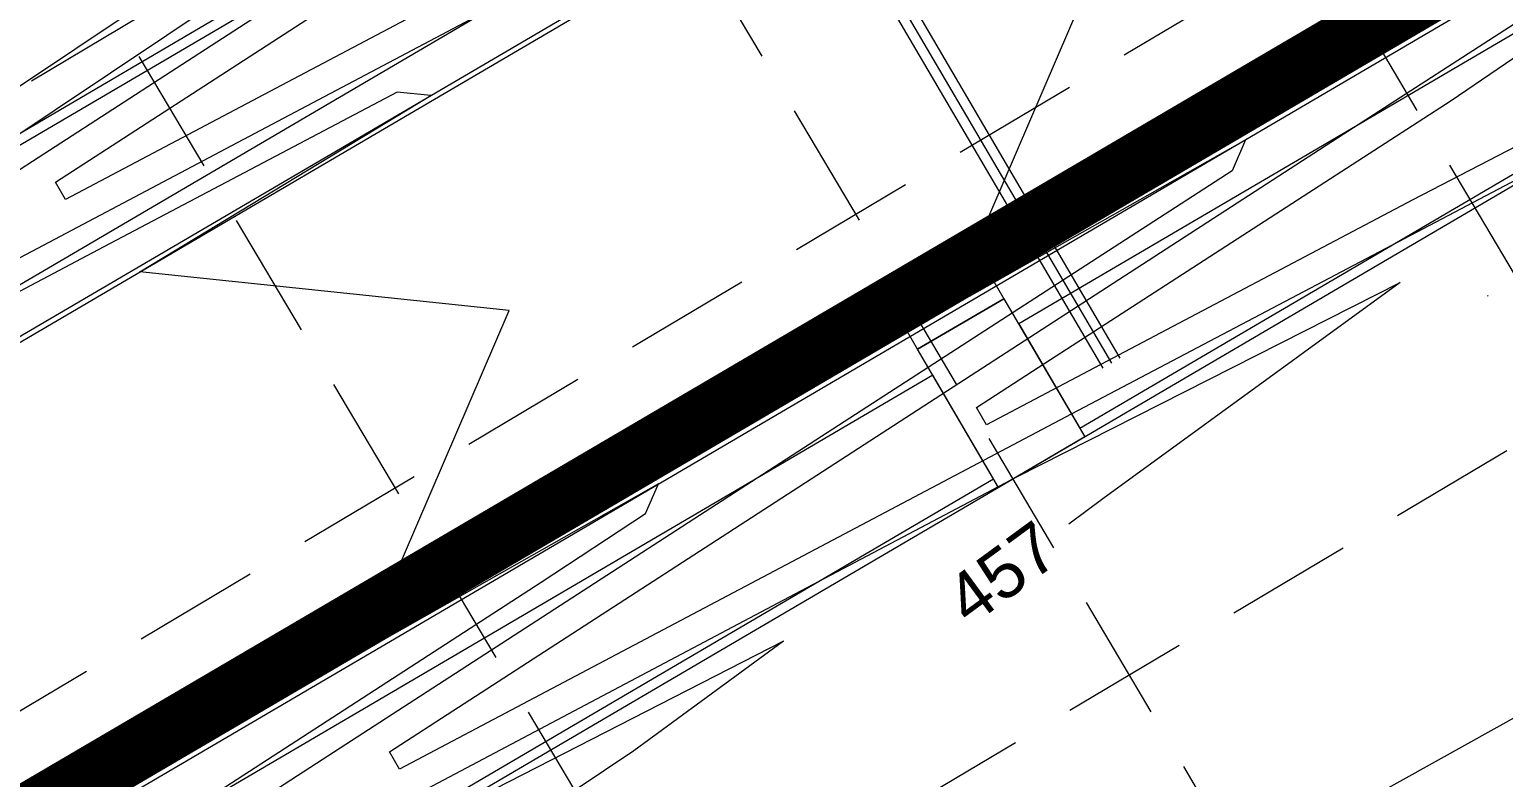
# Model space of a CAD drawing. Header units: inches. Extents: x 2527773 to 2531821, y 6906669 to 6910268.
# Drawn here: x 2528927.4 to 2529074.7, y 6909003.5 to 6909078.2 of the extents above; entities that cross this region are included whole.
import ezdxf
from ezdxf.enums import TextEntityAlignment as Align

# ---------------------------------------------------------------- set-up
doc = ezdxf.new("R2010")
doc.units = ezdxf.units.IN
doc.header["$MEASUREMENT"] = 0
for name, pattern in [('DASHED', [0.2286, 0.1524, -0.0762]), ('DGN Style 3', [119.754323, 85.538802, -34.215521]), ('HIDDEN', [0.009525, 0.00635, -0.003175])]:
    doc.linetypes.add(name, pattern=pattern)
for name, color, linetype, lineweight in [('CE-GRADE-25128 - CE-GRAD-CONT-MINR-LINE', 40, 'Continuous', 53), ('CE-SITE-25128 - a-paving', 251, 'Continuous', 0), ('CE-xutil-25128 - 33-Street Sta', 253, 'Continuous', 13), ('CE-xutil-25128 - 34-St_ Structs', 253, 'Continuous', 13), ('CE-xutil-25128 - 57-Hatch2', 253, 'Continuous', 13), ('Level 13', 7, 'Continuous', 0)]:
    doc.layers.add(name, color=color, linetype=linetype, lineweight=lineweight)
doc.layers.add('CE-SITE-25128 - A-NPLT', color=251, linetype='Continuous', lineweight=0, plot=False)
doc.layers.add('GRID', color=254, linetype='HIDDEN')
doc.layers.add('LIMITS OF DISTURBANCE', color=1, linetype='HIDDEN')
doc.styles.get("Standard").update_dxf_attribs({"font": 'ARIAL.TTF'})

msp = doc.modelspace()

# ---------------------------------------------------------------- hatches: boundary and pattern name
at = {"layer": 'CE-xutil-25128 - 34-St_ Structs', "linetype": 'Continuous'}
h = msp.add_hatch(dxfattribs=at)
h.set_pattern_fill('GRAVEL', color=256, style=0)
h.set_pattern_definition([(129.96, (2526594.2, 6909688.5), (150361.5, -182959.5), [1683.7, -334309.2]), (80.494, (2525512.7, 6910979), (-7020.9, -26916.6), [1541.3, -305670.6]), (28.105, (2525767.2, 6912499.1), (-328138.95, -173140.3), [1582, -408417.7]), (-20.42, (2527162.6, 6913244.3), (231435.2, -89115), [1564.3, -273661]), (-64.46, (2528628.7, 6912698.5), (19474.3, -33827.5), [1237, -253531.7]), (250.27, (2529162, 6911582.4), (-7020.9, -26916.6), [1533, -305679]), (213.56, (2528644.3, 6910139.4), (-308664.7, -206967.8), [985.1, -409629.8]), (175.85, (2527823.4, 6909594.9), (-139496.4, 7638), [1232.5, -305060]), (96.87, (2525948.7, 6915626.5), (5432.5, -87660.8), [1948.6, -147530.3]), (70.267, (2525715.5, 6917561), (-7020.87, -26916.6), [1667.5, -305544.4]), (30.83, (2526279, 6919130), (-7020, -26917), [1086, -37947]), (-14.62, (2527210, 6919687), (19474, -33828), [1332, -26050]), (-52.933, (2528499.1, 6919351), (84917.87, -108393.53), [1952, -312127.5]), (-78.41, (2529676, 6917793), (19474, -33828), [2072, -59936]), (-99.506, (2530091.8, 6915764), (-7020.9, -26916.6), [1741.5, -305470.3]), (216.02, (2529804.2, 6914046.3), (-141084.8, -106939.4), [1278.3, -214593]), (170.66, (2528770.3, 6913294.5), (-271972, 42192.6), [1394, -301085.5]), (131.27, (2527395, 6913521), (45969, -40738.5), [1499, -97712.4]), (114.228, (2526405.9, 6914647.7), (90350.4, -196054.3), [1166.4, -391719.5]), (129.963, (2518025.2, 6915887.4), (150361.5, -182959.53), [1683.1, -334309.8]), (80.494, (2516944.2, 6917177.5), (-7020.87, -26916.6), [1541, -305671]), (28.105, (2517198.6, 6918697.3), (-328138.95, -173140.29), [1582, -408417.6]), (-19.896, (2518594, 6919442.5), (257930.3, -96025.84), [1564.4, -300915]), (-65.258, (2520065, 6918910), (70876.1, -162226.8), [1246.6, -214624.8]), (250.267, (2520587, 6917778), (-7020.87, -26916.6), [1527.8, -305684]), (213.557, (2520071, 6916339.8), (-308664.7, -206967.82), [982.3, -409632.6]), (175.846, (2519252.5, 6915796.9), (-139496.44, 7638), [1229.8, -305062.9]), (129.963, (2514882.3, 6937480), (150361.48, -182959.53), [1682.7, -334310.2]), (80.494, (2513801.5, 6938769.6), (-7020.87, -26916.61), [1541.2, -305670.7]), (28.105, (2514056, 6940289.7), (-328138.95, -173140.29), [1581.3, -408418.3]), (-19.896, (2515450.8, 6941034.6), (257930.3, -96025.84), [1564, -300915.5]), (-65.258, (2516921.4, 6940502.4), (70876.14, -162226.76), [1247.3, -214624]), (250.267, (2517443.5, 6939369.6), (-7020.87, -26916.61), [1526.9, -305685]), (213.557, (2516928, 6937932.4), (-308664.7, -206967.82), [982.1, -409632.8]), (175.846, (2516109.5, 6937389.5), (-139496.44, 7638), [1229.7, -305063]), (129.963, (2528126.3, 6935782.2), (150361.48, -182959.53), [1009.8, -334983.1]), (80.494, (2527477.7, 6936556.1), (-7020.87, -26916.61), [925, -306287]), (28.105, (2527630.4, 6937468.3), (-328138.95, -173140.29), [949.7, -409049.9]), (-20.42, (2528468.1, 6937915.7), (231435.18, -89114.92), [937.8, -274287.5]), (-64.464, (2529347, 6937588.5), (19474.25, -33827.54), [742, -254026.6]), (250.267, (2529667, 6936919), (-7020.87, -26916.61), [919.6, -306292.3]), (213.557, (2529356.5, 6936053.3), (-308664.7, -206967.82), [591.4, -410023.5]), (175.846, (2528863.6, 6935726.4), (-139496.44, 7638), [738.7, -305554]), (129.963, (2529681, 6919500), (150361.5, -182959.53), [1683.1, -334309.8]), (80.494, (2528599.9, 6920790), (-7020.87, -26916.6), [1541.6, -305670.2]), (28.105, (2528854.5, 6922310.5), (-328138.95, -173140.29), [1581.6, -408418]), (-19.896, (2530249.5, 6923055.6), (257930.3, -96025.84), [1564.8, -300914.6]), (-65.258, (2531721, 6922523), (70876.1, -162226.8), [1247, -214624.5]), (250.267, (2532242.8, 6921390.6), (-7020.87, -26916.6), [1528, -305683.9]), (213.557, (2531727, 6919952.4), (-308664.7, -206967.82), [982.4, -409632.5]), (175.846, (2530908.3, 6919409.3), (-139496.44, 7638), [1229.7, -305063]), (129.963, (2522060.4, 6915941.3), (150361.5, -182959.53), [1683.7, -334309.2]), (80.494, (2520979, 6917231.8), (-7020.87, -26916.6), [1541.3, -305670.6]), (28.105, (2521233.5, 6918751.9), (-328138.95, -173140.3), [1582, -408417.7]), (-20.42, (2522629, 6919497), (231435.2, -89114.9), [1564.3, -273661]), (-64.464, (2524095, 6918951.3), (19474.25, -33827.5), [1237, -253531.7]), (250.267, (2524628.2, 6917835.2), (-7020.87, -26916.6), [1533, -305679]), (213.557, (2524110.6, 6916392.2), (-308664.7, -206967.82), [985.1, -409629.8]), (175.846, (2523289.6, 6915847.7), (-139496.44, 7638), [1232.6, -305060]), (129.963, (2517708.6, 6919761), (150361.48, -182959.53), [1683.7, -334309.2]), (80.494, (2516627, 6921051.5), (-7020.87, -26916.6), [1540.6, -305671.3]), (28.105, (2516881.5, 6922571), (-328138.95, -173140.29), [1582.3, -408417.2]), (-19.896, (2518277.3, 6923316.4), (257930.3, -96025.84), [1564, -300915.5]), (-65.258, (2519748, 6922784), (70876.1, -162226.76), [1246.8, -214624.6]), (250.267, (2520269.7, 6921651.8), (-7020.87, -26916.6), [1528, -305684]), (213.557, (2519753.8, 6920213.5), (-308664.7, -206967.82), [982.3, -409632.5]), (175.846, (2518935.2, 6919670.5), (-139496.44, 7638), [1229.8, -305062.8]), (129.963, (2530886.5, 6924347.3), (150361.48, -182959.53), [1683.1, -334309.8]), (80.494, (2529805.4, 6925637.4), (-7020.87, -26916.6), [1541.6, -305670.2]), (28.105, (2530060, 6927157.8), (-328138.95, -173140.29), [1581.6, -408418]), (-19.896, (2531455, 6927903), (257930.3, -96025.84), [1564.8, -300914.6]), (-65.258, (2532926.5, 6927370.4), (70876.14, -162226.76), [1247, -214624.5]), (250.267, (2533448.4, 6926238), (-7020.87, -26916.6), [1528, -305683.9]), (213.557, (2532932.5, 6924799.6), (-308664.7, -206967.82), [982.4, -409632.5]), (175.846, (2532113.9, 6924256.6), (-139496.44, 7638), [1229.7, -305063]), (40.813, (2524757.5, 6929080.8), (-74052.83, -66928), [1948.5, -335864.3]), (14.373, (2526232.2, 6930354.4), (-60011.1, -13094.77), [1671.3, -342678.3]), (-25.084, (2527851.2, 6930769.2), (125454.7, -61471.23), [1098.4, -305194.3]), (-71.345, (2528846, 6930303.6), (19474.3, -33827.5), [1348, -98468]), (250.267, (2529277.1, 6929026.6), (-7020.87, -26916.6), [1956, -305256]), (226.024, (2528616.7, 6927185.5), (-40536.85, -46922.3), [2066.7, -221343.4]), (199.49, (2527182, 6925698), (-60011, -13094.8), [1748, -97464]), (165.38, (2525534, 6925115), (19474, -33828), [1197, -26185]), (112.818, (2524376, 6925417.1), (70876.14, -162226.76), [1412.1, -313890]), (75.38, (2523828, 6926720), (19474, -33828), [1485, -26332]), (58.929, (2524203.2, 6928155.9), (-47557.7, -73838.9), [1164.2, -288883]), (96.872, (2520624, 6922646.7), (5432.5, -87660.8), [1948, -147531]), (70.267, (2520390.8, 6924580.6), (-7020.87, -26916.6), [1668.1, -305543.8]), (30.83, (2520954, 6926150), (-7020, -26917), [1085, -37947]), (-14.62, (2521886, 6926707), (19474, -33828), [1331, -26050]), (-52.933, (2523174.3, 6926371), (84917.87, -108393.53), [1952, -312127.6]), (-78.41, (2524351, 6924813), (19474, -33827.5), [2072, -59935]), (-99.506, (2524767, 6922783.4), (-7020.87, -26916.6), [1741, -305471]), (216.02, (2524479.5, 6921066.4), (-141084.8, -106939.4), [1279, -214592.5]), (170.657, (2523445, 6920314.3), (-271972, 42192.6), [1393.6, -301085.8]), (131.27, (2522070, 6920540.5), (45969.4, -40738.5), [1499.6, -97712]), (114.228, (2521080.8, 6921667.6), (90350.39, -196054.3), [1166, -391720]), (7.496, (2531468.3, 6936422.4), (-86506.2, -6183.8), [1948, -145832]), (-19.896, (2533399.8, 6936676.6), (257930.3, -96025.84), [1677.4, -300802]), (-57.343, (2534977.1, 6936105.7), (19474.25, -33827.54), [1093.7, -408905.8]), (255.38, (2535567, 6935185), (-33516, -20006), [1365, -26452]), (216.534, (2535222.8, 6933864.3), (-174600.77, -126945.06), [1971.6, -390914.3]), (192.31, (2533639, 6932691), (-33516, -20006), [2074.5, -59349]), (165.38, (2531612, 6932248), (19474, -33828), [1755, -25627]), (131.272, (2529914, 6932691), (45969.4, -40738.5), [1198, -98014]), (80.494, (2529123.8, 6933591.6), (-7020.87, -26916.61), [1406.1, -305805.8]), (42.107, (2529356, 6934978.4), (-33516, -20005.7), [1503, -98312.7]), (23.695, (2530471, 6935986.2), (-160559.04, -73111.84), [1174.6, -312905]), (129.963, (2530857.4, 6928235.3), (150361.48, -182959.53), [1683.3, -334309.6]), (80.494, (2529776.3, 6929525.5), (-7020.87, -26916.6), [1540.9, -305671]), (28.105, (2530030.7, 6931045.2), (-328138.95, -173140.29), [1582.1, -408417.5]), (-19.896, (2531426.3, 6931790.5), (257930.3, -96025.84), [1563.8, -300915.6]), (-65.258, (2532896.7, 6931258.4), (70876.14, -162226.76), [1247.3, -214624]), (250.267, (2533418.7, 6930125.6), (-7020.87, -26916.6), [1527.5, -305684.4]), (213.557, (2532903, 6928687.8), (-308664.7, -206967.82), [982.6, -409632.3]), (175.846, (2532084.2, 6928144.6), (-139496.44, 7638), [1230, -305062.6]), (7.496, (2521239, 6915305), (-86506.2, -6183.8), [1948, -145832]), (-19.896, (2523170.4, 6915559.2), (257930.3, -96025.84), [1677.4, -300802]), (-57.343, (2524747.7, 6914988.4), (19474.25, -33827.54), [1093.7, -408905.8]), (255.38, (2525338, 6914068), (-33516, -20006), [1365, -26452]), (216.534, (2524993.4, 6912747), (-174600.8, -126945.06), [1971.6, -390914.3]), (192.31, (2523409, 6911573), (-33516, -20006), [2074, -59349]), (165.38, (2521383, 6911130), (19474, -33828), [1755, -25626]), (131.27, (2519684.5, 6911574), (45969.4, -40738.5), [1197, -98014.6]), (80.494, (2518895, 6912474), (-7020.87, -26916.6), [1406.3, -305805.6]), (42.11, (2519127, 6913861), (-33516, -20005.7), [1503, -98313]), (23.695, (2520242.2, 6914868.7), (-160559.04, -73111.84), [1174.6, -312905]), (129.963, (2522026.4, 6928523), (150361.48, -182959.53), [1683.3, -334309.6]), (80.494, (2520945.3, 6929813.1), (-7020.87, -26916.6), [1540.8, -305671]), (28.105, (2521199.7, 6931332.8), (-328138.95, -173140.29), [1581.6, -408418]), (-20.42, (2522594.9, 6932078), (231435.18, -89114.92), [1564.1, -273661.2]), (-64.464, (2524060.7, 6931532.2), (19474.25, -33827.54), [1237, -253531.8]), (250.267, (2524594, 6930416), (-7020.87, -26916.6), [1532.2, -305679.7]), (213.557, (2524076.6, 6928973.9), (-308664.7, -206967.82), [985.1, -409629.8]), (175.846, (2523255.6, 6928429.3), (-139496.44, 7638), [1232, -305060.7]), (129.963, (2515831.4, 6912894), (150361.5, -182959.53), [1682.7, -334310.2]), (80.494, (2514750.6, 6914183.7), (-7020.87, -26916.6), [1541.2, -305670.7]), (28.105, (2515005.1, 6915703.7), (-328138.95, -173140.29), [1581.3, -408418.3]), (-19.896, (2516400, 6916448.6), (257930.3, -96025.84), [1564.6, -300914.8]), (-65.258, (2517871, 6915916), (70876.1, -162226.8), [1246.8, -214624.7]), (250.267, (2518393, 6914783.8), (-7020.87, -26916.6), [1528, -305684]), (213.557, (2517877.1, 6913345.6), (-308664.7, -206967.82), [982.3, -409632.6]), (175.846, (2517058.5, 6912802.6), (-139496.44, 7638), [1229.7, -305063]), (129.963, (2511273, 6914362.7), (150361.48, -182959.53), [1683.7, -334309.2]), (80.494, (2510191.5, 6915653.2), (-7020.87, -26916.6), [1540.6, -305671.3]), (28.105, (2510446, 6917172.6), (-328138.95, -173140.29), [1582.4, -408417.2]), (-19.896, (2511841.7, 6917918), (257930.3, -96025.84), [1564, -300915.5]), (-65.258, (2513312.3, 6917385.8), (70876.14, -162226.76), [1246.8, -214624.6]), (250.267, (2513834, 6916253.5), (-7020.87, -26916.6), [1528, -305684]), (213.557, (2513318.2, 6914815.3), (-308664.7, -206967.82), [982.4, -409632.5]), (175.846, (2512499.6, 6914272.2), (-139496.44, 7638), [1229.8, -305062.8]), (7.496, (2517035.4, 6933530.5), (-86506.2, -6183.8), [1948, -145832.3]), (-19.896, (2518966.6, 6933784.6), (257930.3, -96025.84), [1677.7, -300801.7]), (-57.343, (2520544.2, 6933213.6), (19474.25, -33827.54), [1094.1, -408905.5]), (255.38, (2521135, 6932292), (-33516, -20006), [1365, -26452]), (216.534, (2520790, 6930971.6), (-174600.77, -126945.06), [1971.2, -390914.7]), (192.31, (2519206, 6929798), (-33516, -20006), [2075, -59348]), (165.38, (2517180, 6929356), (19474, -33828), [1755, -25627]), (131.272, (2515481, 6929799), (45969.4, -40738.5), [1198, -98014]), (80.494, (2514690.6, 6930699), (-7020.87, -26916.61), [1406.1, -305805.8]), (42.107, (2514923, 6932086), (-33516, -20005.7), [1503, -98312.7]), (23.695, (2516038, 6933093.5), (-160559.04, -73111.84), [1174.6, -312905]), (129.963, (2509044.5, 6928236), (150361.48, -182959.53), [1683.3, -334309.6]), (80.494, (2507963.3, 6929526), (-7020.87, -26916.61), [1540.8, -305671]), (28.105, (2508217.8, 6931045.7), (-328138.95, -173140.29), [1582.1, -408417.5]), (-19.896, (2509613.3, 6931791), (257930.3, -96025.84), [1563.7, -300915.7]), (-65.258, (2511083.7, 6931259), (70876.14, -162226.76), [1246.7, -214624.7]), (250.267, (2511605.5, 6930126.6), (-7020.87, -26916.61), [1527.8, -305684]), (213.557, (2511089.7, 6928688.5), (-308664.7, -206967.82), [981.8, -409633]), (175.846, (2510271.5, 6928145.8), (-139496.44, 7638), [1230.2, -305062.5]), (7.496, (2512126.3, 6922658), (-86506.2, -6183.8), [1948, -145832]), (-19.896, (2514057.8, 6922912), (257930.3, -96025.84), [1677.4, -300802]), (-57.343, (2515635, 6922341.3), (19474.25, -33827.54), [1094.3, -408905.3]), (255.38, (2516226, 6921420), (-33516, -20006), [1364, -26453]), (216.534, (2515881.2, 6920099.8), (-174600.77, -126945.06), [1970.8, -390915]), (192.31, (2514298, 6918927), (-33516, -20006), [2075, -59348]), (165.38, (2512270, 6918484), (19474, -33828), [1755, -25626]), (131.272, (2510572, 6918927), (45969.4, -40738.5), [1197, -98015]), (80.494, (2509782.4, 6919826.9), (-7020.87, -26916.6), [1406.2, -305805.7]), (42.107, (2510014.6, 6921214), (-33516, -20005.7), [1503, -98312.7]), (23.695, (2511129.7, 6922221.6), (-160559.04, -73111.84), [1174.6, -312905]), (7.496, (2519334, 6938862), (-86506.2, -6183.84), [1948, -145832.3]), (-19.896, (2521265, 6939116.2), (257930.3, -96025.84), [1677.7, -300801.7]), (-57.343, (2522842.6, 6938545.3), (19474.25, -33827.54), [1093.7, -408906]), (255.38, (2523433, 6937624), (-33516, -20006), [1365, -26453]), (216.534, (2523088.3, 6936304), (-174600.77, -126945.06), [1971.5, -390914.3]), (192.31, (2521504, 6935130), (-33516, -20005.7), [2074.4, -59349]), (165.38, (2519477, 6934688), (19474, -33828), [1755, -25627]), (131.272, (2517779.4, 6935131), (45969.4, -40738.5), [1198, -98014]), (80.494, (2516989.3, 6936031.2), (-7020.87, -26916.61), [1405.4, -305806.5]), (42.107, (2517221.4, 6937417), (-33516, -20005.7), [1503.6, -98312]), (23.695, (2518337, 6938425.5), (-160559.04, -73111.84), [1174.4, -312905]), (96.872, (2505154, 6918329.4), (5432.5, -87660.8), [1948, -147531]), (70.267, (2504921, 6920263.3), (-7020.87, -26916.61), [1668, -305543.8]), (33.557, (2505484, 6921833.4), (-308664.7, -206967.82), [1084.9, -409530]), (-14.62, (2506388, 6922433), (19474, -33828), [1369, -26012]), (-53.72, (2507713, 6922087.5), (19474.25, -33827.5), [1974, -174447.7]), (-78.414, (2508881, 6920496), (19474, -33827.5), [2072, -59936]), (-99.506, (2509297.1, 6918466.8), (-7020.87, -26916.6), [1741.6, -305470.3]), (216.02, (2509009.5, 6916749.2), (-141084.8, -106939.4), [1278.8, -214592.6]), (170.657, (2507975.2, 6915997.2), (-271972.02, 42192.62), [1393.6, -301085.8]), (131.272, (2506600, 6916223.4), (45969.4, -40738.5), [1500, -97711.6]), (114.228, (2505610.6, 6917350.8), (90350.39, -196054.3), [1166.3, -391719.5]), (129.963, (2512730.6, 6932571.3), (150361.48, -182959.53), [1683.3, -334309.6]), (80.494, (2511649.5, 6933861.5), (-7020.87, -26916.61), [1540.8, -305671]), (28.105, (2511904, 6935381.2), (-328138.95, -173140.29), [1581.6, -408418]), (-20.42, (2513299, 6936126.3), (231435.18, -89114.92), [1564.1, -273661.2]), (-64.464, (2514765, 6935580.5), (19474.25, -33827.54), [1237, -253531.8]), (250.267, (2515298, 6934464.5), (-7020.87, -26916.61), [1532.2, -305679.7]), (213.557, (2514780.8, 6933022.3), (-308664.7, -206967.82), [985.1, -409629.8]), (175.846, (2513959.8, 6932477.7), (-139496.44, 7638), [1232.6, -305060]), (96.872, (2511207.6, 6925595.6), (5432.5, -87660.8), [1948, -147531]), (70.267, (2510974.6, 6927529.5), (-7020.87, -26916.61), [1668.1, -305543.8]), (30.83, (2511538, 6929100), (-7021, -26917), [1085, -37947]), (-14.62, (2512470, 6929656), (19474, -33828), [1331, -26050]), (-52.933, (2513758, 6929319.9), (84917.87, -108393.53), [1952, -312127.6]), (-78.414, (2514935, 6927762), (19474, -33827.5), [2072, -59935]), (-99.506, (2515350.8, 6925732.3), (-7020.87, -26916.6), [1741, -305471]), (216.02, (2515063.3, 6924015.3), (-141084.8, -106939.4), [1279, -214592.5]), (170.657, (2514028.8, 6923263.2), (-271972.02, 42192.62), [1393.6, -301085.8]), (131.272, (2512654, 6923489.4), (45969.4, -40738.5), [1499.6, -97712]), (114.228, (2511664.6, 6924616.5), (90350.39, -196054.3), [1166.5, -391719.4]), (129.963, (2506431, 6923923.8), (150361.48, -182959.53), [1683.7, -334309.2]), (80.494, (2505349.5, 6925214.3), (-7020.87, -26916.61), [1540.6, -305671.3]), (28.105, (2505603.9, 6926733.7), (-328138.95, -173140.29), [1582.3, -408417.2]), (-19.896, (2506999.6, 6927479.2), (257930.3, -96025.84), [1564, -300915.5]), (-65.258, (2508470.2, 6926947), (70876.14, -162226.76), [1246.8, -214624.6]), (250.267, (2508992, 6925814.6), (-7020.87, -26916.61), [1528, -305684]), (213.557, (2508476.2, 6924376.3), (-308664.7, -206967.82), [982.3, -409632.5]), (175.846, (2507657.5, 6923833.3), (-139496.44, 7638), [1229.8, -305062.8]), (129.963, (2508511.5, 6932730.6), (150361.48, -182959.53), [1683.3, -334309.6]), (80.494, (2507430.3, 6934020.8), (-7020.87, -26916.61), [1540.8, -305671]), (28.105, (2507684.8, 6935540.4), (-328138.95, -173140.29), [1581.6, -408418]), (-20.42, (2509080, 6936285.5), (231435.18, -89114.92), [1564.1, -273661.2]), (-64.464, (2510545.8, 6935739.8), (19474.25, -33827.54), [1237, -253531.8]), (250.267, (2511079, 6934623.7), (-7020.87, -26916.61), [1532.2, -305679.7]), (213.557, (2510561.7, 6933181.5), (-308664.7, -206967.82), [985.6, -409629.2]), (175.846, (2509740.3, 6932636.7), (-139496.44, 7638), [1232.2, -305060.4]), (129.963, (2503494.6, 6916169.8), (150361.48, -182959.53), [1010.4, -334982.6]), (80.494, (2502845.7, 6916944.2), (-7020.87, -26916.61), [924.5, -306287.3]), (28.105, (2502998.4, 6917856), (-328138.95, -173140.29), [949, -409050.6]), (-19.896, (2503835.5, 6918303.2), (257930.3, -96025.84), [938.7, -301540.7]), (-65.258, (2504718.2, 6917983.7), (70876.14, -162226.76), [748.3, -215123.2]), (250.267, (2505031.4, 6917304), (-7020.87, -26916.61), [916.7, -306295.2]), (213.557, (2504721.9, 6916441.2), (-308664.7, -206967.82), [589.5, -410025.4]), (175.846, (2504230.6, 6916115.4), (-139496.44, 7638), [737.9, -305554.8]), (129.963, (2509050.3, 6922238.3), (150361.48, -182959.53), [1009.8, -334983.1]), (80.494, (2508401.7, 6923012.3), (-7020.87, -26916.61), [925, -306287]), (28.105, (2508554.5, 6923924.5), (-328138.95, -173140.29), [949.7, -409049.9]), (-20.42, (2509392.2, 6924372), (231435.18, -89114.92), [937.8, -274287.5]), (-64.464, (2510271, 6924044.7), (19474.25, -33827.54), [742, -254026.6]), (250.267, (2510591, 6923375), (-7020.87, -26916.6), [919.6, -306292.3]), (213.557, (2510280.5, 6922509.5), (-308664.7, -206967.82), [591.4, -410023.5]), (175.846, (2509787.7, 6922182.6), (-139496.44, 7638), [738.7, -305554]), (129.963, (2514893.2, 6916745.8), (150361.48, -182959.53), [1009.8, -334983.1]), (80.494, (2514244.6, 6917519.8), (-7020.87, -26916.6), [925, -306287]), (28.105, (2514397.4, 6918432), (-328138.95, -173140.29), [949.7, -409049.9]), (-20.42, (2515235, 6918879.4), (231435.18, -89114.9), [937.8, -274287.5]), (-64.464, (2516114, 6918552), (19474.25, -33827.54), [742, -254026.6]), (250.267, (2516434, 6917882.5), (-7020.87, -26916.6), [919.6, -306292.3]), (213.557, (2516123.4, 6917017), (-308664.7, -206967.82), [591.4, -410023.5]), (175.846, (2515630.6, 6916690), (-139496.44, 7638), [738.7, -305554]), (129.963, (2526193.5, 6920792), (150361.5, -182959.53), [1683.3, -334309.6]), (80.494, (2525112.3, 6922082.2), (-7020.87, -26916.6), [1540.8, -305671]), (28.105, (2525366.8, 6923601.9), (-328138.95, -173140.29), [1581.6, -408418]), (-20.42, (2526762, 6924347), (231435.2, -89114.9), [1564.1, -273661.2]), (-64.464, (2528227.7, 6923801.3), (19474.25, -33827.54), [1237, -253531.8]), (250.267, (2528761, 6922685.2), (-7020.87, -26916.6), [1532.2, -305679.7]), (213.557, (2528243.6, 6921243), (-308664.7, -206967.82), [985.1, -409629.8]), (175.846, (2527422.7, 6920698.4), (-139496.44, 7638), [1232.6, -305060]), (129.963, (2528023, 6923992.3), (150361.48, -182959.53), [1010.4, -334982.6]), (80.494, (2527374.1, 6924766.7), (-7020.87, -26916.6), [924.5, -306287.3]), (28.105, (2527526.8, 6925678.5), (-328138.95, -173140.29), [949, -409050.6]), (-19.896, (2528364, 6926125.6), (257930.3, -96025.84), [938.7, -301540.7]), (-65.258, (2529246.6, 6925806), (70876.1, -162226.76), [748.3, -215123]), (250.267, (2529559.8, 6925126.6), (-7020.87, -26916.6), [916.7, -306295.2]), (213.557, (2529250.3, 6924263.7), (-308664.7, -206967.82), [589.5, -410025.4]), (175.846, (2528759, 6923937.8), (-139496.44, 7638), [737.9, -305554.8]), (96.872, (2523395, 6933744.5), (5432.5, -87660.8), [1948, -147531]), (70.267, (2523162.1, 6935678.4), (-7020.87, -26916.61), [1668, -305543.8]), (33.557, (2523725.3, 6937248.6), (-308664.7, -206967.82), [1084.9, -409530]), (-14.62, (2524630, 6937848), (19474, -33828), [1369, -26012]), (-53.72, (2525954.3, 6937502.6), (19474.25, -33827.54), [1974, -174447.7]), (-78.414, (2527122, 6935911), (19474, -33827.5), [2072, -59936]), (-99.506, (2527538.4, 6933882), (-7020.87, -26916.61), [1741.6, -305470.3]), (216.02, (2527250.8, 6932164.3), (-141084.8, -106939.37), [1278.8, -214592.6]), (170.657, (2526216.4, 6931412.3), (-271972.02, 42192.62), [1393.6, -301085.8]), (131.272, (2524841, 6931638.5), (45969.4, -40738.5), [1500, -97711.6]), (114.228, (2523851.8, 6932766), (90350.39, -196054.3), [1166.3, -391719.5]), (40.813, (2516437.7, 6927613.1), (-74052.83, -66928), [1948.5, -335864.3]), (14.373, (2517912.4, 6928886.7), (-60011.1, -13094.77), [1671.3, -342678.3]), (-25.084, (2519531.5, 6929301.6), (125454.7, -61471.23), [1098.4, -305194.3]), (-71.345, (2520526, 6928836), (19474.3, -33827.5), [1348, -98468]), (250.267, (2520957.3, 6927559), (-7020.87, -26916.6), [1956, -305256]), (226.024, (2520297, 6925717.8), (-40536.85, -46922.3), [2066.7, -221343.4]), (199.49, (2518862, 6924230.6), (-60011, -13094.8), [1748, -97464]), (165.38, (2517214, 6923647), (19474, -33828), [1197, -26185]), (112.818, (2516056.2, 6923949.5), (70876.14, -162226.76), [1412.1, -313890]), (75.38, (2515509, 6925250), (19474, -33828), [1485, -26332]), (58.929, (2515883.4, 6926688.2), (-47557.7, -73838.92), [1164.2, -288883])])
h.paths.add_polyline_path([(2529016.17, 6909046.25), (2529024.8, 6909051.31), (2529032.89, 6909037.5), (2529024.26, 6909032.45)])

# ---------------------------------------------------------------- linework, layer by layer
at = {"color": 35, "lineweight": 0}
for p, q in [((2528923.5, 6909065.9), (2528999.24, 6909116.48)), ((2529069.5, 6909071.13), (2529132.2, 6909113.69)), ((2529027.56, 6909112.26), (2528951.99, 6909072.32)), ((2528896.59, 6909052.65), (2528965.07, 6909098.4)), ((2528929.98, 6909062.96), (2528978.16, 6909094.13)), ((2529058.16, 6909067.37), (2529098.55, 6909093.5)), ((2528961.22, 6909086.74), (2528915.82, 6909057.36)), ((2528952.2, 6909069.05), (2528986.41, 6909087.13)), ((2529034.03, 6909084.54), (2529019.34, 6909050.43)), ((2529092.11, 6909074.89), (2529065.66, 6909061.2)), ((2528951.99, 6909072.32), (2528930.99, 6909061.23)), ((2528964.13, 6909071.96), (2528934.83, 6909056.48)), ((2528967.49, 6909071.61), (2528964.13, 6909071.96)), ((2528938.4, 6909053.98), (2528967.49, 6909071.61)), ((2529028.89, 6909044.85), (2529069.5, 6909071.13)), ((2528906.76, 6909045.03), (2528952.2, 6909069.05)), ((2528996.05, 6909027.17), (2529058.16, 6909067.37)), ((2529019.34, 6909050.43), (2529048.93, 6909067.2)), ((2529048.93, 6909067.2), (2529047.6, 6909064.09)), ((2529081.11, 6909065.88), (2529030.95, 6909039.48)), ((2529047.6, 6909064.09), (2529007.69, 6909038.27)), ((2528930.99, 6909061.23), (2528929.98, 6909062.96)), ((2529065.66, 6909061.2), (2529023.06, 6909038.7)), ((2528934.83, 6909056.48), (2528891.74, 6909033.71)), ((2528975.35, 6909050.14), (2528938.4, 6909053.98)), ((2529026.09, 6909033.52), (2529064.4, 6909052.94)), ((2529064.4, 6909052.94), (2529034.69, 6909031.3)), ((2528963.43, 6909022.48), (2528975.35, 6909050.14)), ((2529022.05, 6909040.42), (2529028.89, 6909044.85)), ((2529023.06, 6909038.7), (2529022.05, 6909040.42)), ((2529007.69, 6909038.27), (2528956.06, 6909004.86)), ((2529030.95, 6909039.48), (2528997.17, 6909021.62)), ((2528990.25, 6909032.79), (2528960.65, 6909016.02)), ((2528988.97, 6909029.83), (2528990.25, 6909032.79)), ((2529003.92, 6909021.8), (2529026.09, 6909033.52)), ((2529034.69, 6909031.3), (2529031.27, 6909028.79)), ((2528978.53, 6909022.97), (2528988.97, 6909029.83)), ((2528963.36, 6909006.02), (2528996.05, 6909027.17)), ((2528914.43, 6908981.5), (2528978.53, 6909022.97)), ((2528960.65, 6909016.02), (2528963.43, 6909022.48)), ((2528938.5, 6908987.23), (2529003.92, 6909021.8)), ((2528997.17, 6909021.62), (2528964.37, 6909004.29)), ((2529002.75, 6909017.1), (2528959.79, 6908995.09)), ((2529002.75, 6909017.1), (2528987.8, 6909006.14)), ((2528987.8, 6909006.14), (2528928.08, 6908966.15)), ((2528964.37, 6909004.29), (2528963.36, 6909006.02)), ((2528956.06, 6909004.86), (2528925.03, 6908984.78))]:
    msp.add_line(p, q, dxfattribs=at)
at = {"layer": 'CE-GRADE-25128 - CE-GRAD-CONT-MINR-LINE', "color": 35, "linetype": 'Continuous', "lineweight": 0, "flags": 128}
msp.add_lwpolyline([(2529133.48, 6909048.29), (2529092.28, 6909019.24), (2529085.81, 6909014.99), (2529049.71, 6908994.89), (2529035.81, 6908986.06), (2529008.36, 6908965.94), (2528995.92, 6908957.61), (2528956.79, 6908933.8), (2528930.11, 6908918.32), (2528910.72, 6908904.53), (2528855.31, 6908869.93), (2528833.89, 6908855.07), (2528780.18, 6908823.04), (2528754.86, 6908804.31), (2528719.31, 6908787.58), (2528704.46, 6908777.22), (2528670.6, 6908755.77), (2528630.03, 6908724.75), (2528625.36, 6908718.75), (2528701.88, 6908586.8), (2528710.59, 6908582.02)], dxfattribs=at)
at = {"layer": 'CE-SITE-25128 - A-NPLT', "lineweight": 0, "ltscale": 0.273403, "flags": 128}
msp.add_lwpolyline([(2529073.21, 6909051.64, 0.004005), (2529073.14, 6909051.57)], format="xyb", dxfattribs=at)
at = {"layer": 'CE-SITE-25128 - a-paving', "lineweight": 0, "ltscale": 0.273403}
for p, q in [((2528248.91, 6908650.35), (2530297.74, 6909851.47)), ((2528249.16, 6908649.92), (2530297.99, 6909851.04)), ((2530321.07, 6909813.5), (2528271.64, 6908612.09)), ((2530321.32, 6909813.07), (2528271.9, 6908611.66))]:
    msp.add_line(p, q, dxfattribs=at)
at = {"layer": 'CE-xutil-25128 - 33-Street Sta', "linetype": 'DGN Style 3', "lineweight": 0}
for p, q in [((2528999.27, 6909104.73), (2529034.67, 6909044.35)), ((2529000.13, 6909105.24), (2529035.54, 6909044.85)), ((2529001, 6909105.75), (2529036.4, 6909045.36))]:
    msp.add_line(p, q, dxfattribs=at)
at = {"layer": 'CE-xutil-25128 - 34-St_ Structs', "linetype": 'Continuous', "lineweight": 0, "flags": 128}
for points in [[(2529015.16, 6909047.98), (2529023.78, 6909053.03), (2529024.8, 6909051.31), (2529016.17, 6909046.25)], [(2529016.17, 6909046.25), (2529024.8, 6909051.31), (2529032.89, 6909037.5), (2529024.26, 6909032.45)]]:
    msp.add_lwpolyline(points, close=True, dxfattribs=at)
at = {"layer": 'CE-xutil-25128 - 57-Hatch2', "linetype": 'Continuous', "lineweight": 0, "flags": 128}
for points in [[(2529282.56, 6909185.03), (2529276.46, 6909195.44), (2529026.28, 6909048.78), (2529032.38, 6909038.37)], [(2528990.38, 6909090.25), (2528984.31, 6909100.6), (2528734.13, 6908953.93), (2528740.2, 6908943.58)], [(2529023.76, 6909033.31), (2529017.69, 6909043.66), (2528767.51, 6908897), (2528773.58, 6908886.64)]]:
    msp.add_lwpolyline(points, close=True, dxfattribs=at)
at = {"layer": 'GRID', "color": 252, "linetype": 'HIDDEN', "lineweight": 0, "ltscale": 2000}
for p, q in [((2527879.28, 6908450.57), (2530733.97, 6910145.81)), ((2527906.62, 6908404.53), (2530761.31, 6910099.76)), ((2527933.97, 6908358.48), (2530788.65, 6910053.72)), ((2529001.24, 6909179.32), (2529958.35, 6907567.6)), ((2528955.19, 6909151.98), (2529912.3, 6907540.26)), ((2528909.15, 6909124.64), (2529866.26, 6907512.92))]:
    msp.add_line(p, q, dxfattribs=at)
at = {"layer": 'Level 13', "color": 7, "linetype": 'Continuous', "lineweight": 0}
for p, q in [((2530282.08, 6909862.57), (2528239.97, 6908665.39)), ((2530323.15, 6909793.92), (2528345.54, 6908634.55))]:
    msp.add_line(p, q, dxfattribs=at)
at = {"layer": 'LIMITS OF DISTURBANCE', "linetype": 'DASHED', "lineweight": 0, "ltscale": 200, "const_width": 6}
msp.add_lwpolyline([(2528332.36, 6908651.37), (2528888.03, 6907674.77), (2529627.31, 6908111.38), (2529767.82, 6907853.31), (2529803.13, 6907790.91), (2529843.97, 6907738.74), (2529892.79, 6907769.68), (2529843.96, 6907815.74), (2529662.39, 6908147.63), (2529567.23, 6908242.62), (2530796.16, 6908963.31), (2530836.37, 6908955.22), (2530841.61, 6908987.33), (2530829.91, 6909020.6), (2530361.77, 6909809.42, 0.353669), (2530319.01, 6909816.02), (2528338.87, 6908654.84)], format="xyb", close=True, dxfattribs=at)

# ---------------------------------------------------------------- texts
at = {"color": 35, "lineweight": 0}
msp.add_text('457', height=5, rotation=36.2439, dxfattribs=at).set_placement((2529024.61, 6909023.91), align=Align.MIDDLE_CENTER)

doc.saveas('drawing.dxf')
